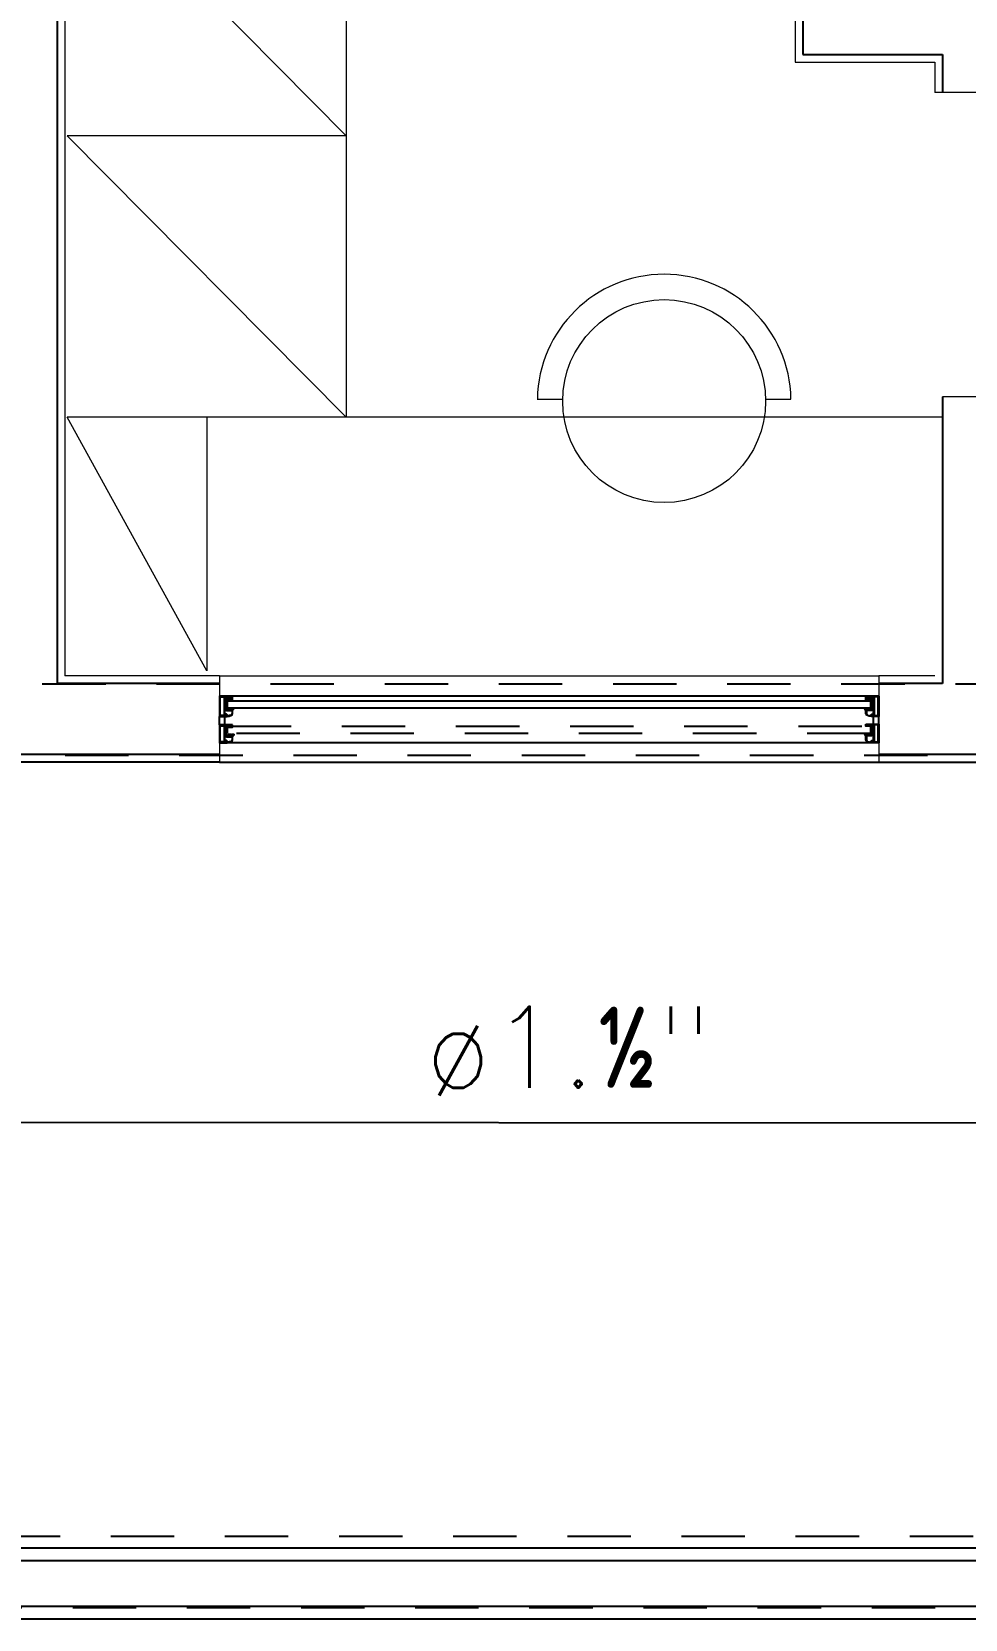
# Model space of a CAD drawing. Header units: millimetres. Extents: x 188.6 to 263.2, y 40.1 to 120.1.
# Drawn here: x 218.919 to 220.759, y 107.464 to 110.594 of the extents above; entities that cross this region are included whole.
import ezdxf

# ---------------------------------------------------------------- set-up
doc = ezdxf.new("R2010")
doc.units = ezdxf.units.MM
doc.linetypes.add('_XREF_APTOS 1003 E 1004$0$HIDDEN', pattern=[0.375, 0.25, -0.125])
doc.linetypes.add('HIDDEN2', pattern=[0.1875, 0.125, -0.0625])
for name, color, linetype in [('_XREF_APTOS 1003 E 1004$0$A-MC-ALVENARIA', 7, 'Continuous'), ('_XREF_APTOS 1003 E 1004$0$V-MC-VISTA1', 8, 'Continuous'), ('_XREF_APTOS 1003 E 1004$0$V-MC-VISTA2', 1, 'Continuous'), ('ARQ', 8, 'Continuous'), ('ESTR-VIGAS', 11, 'HIDDEN2'), ('ESTRUTURA', 7, 'Continuous'), ('SPK-TEXTO', 7, 'Continuous'), ('SPK-TUBO-TETO', 12, 'Continuous')]:
    doc.layers.add(name, color=color, linetype=linetype)
doc.layers.add('_XREF_APTOS 1003 E 1004$0$L-MC-LAYOUT', color=252, linetype='Continuous', lineweight=5)
doc.layers.add('_XREF_APTOS 1003 E 1004$0$R-MC-REBOCO', color=1, linetype='Continuous', lineweight=5)
doc.styles.add('60-75', font='romans.shx', dxfattribs={"height": 0.12})

# ---------------------------------------------------------------- blocks, each defined once
blk = doc.blocks.new('_XREF_APTOS 1003 E 1004$0$A$C09674F7B')
at = {"layer": 'ARQ'}
h = blk.add_hatch(dxfattribs=at)
h.set_pattern_fill('ANSI31', color=252, scale=0.0003, style=0)
h.set_pattern_definition([(45, (135.7119826, -159.238119), (-0.000673519209, 0.000673519209), [])])
h.paths.add_polyline_path([(0.0148, 0.0907), (0.0258, 0.0907), (0.0258, 0.0824), (0.0166, 0.0824), (0.0148, 0.0824)])
h = blk.add_hatch(dxfattribs=at)
h.set_pattern_fill('ANSI31', color=252, scale=0.0003, style=0)
h.set_pattern_definition([(45, (136.97132, -159.2343163), (-0.000673519209, 0.000673519209), [])])
h.paths.add_polyline_path([(1.2852, 0.0824), (1.2852, 0.0907), (1.2742, 0.0907), (1.2742, 0.0824)])
h = blk.add_hatch(dxfattribs=at)
h.set_pattern_fill('ANSI31', color=252, scale=0.0003, style=0)
h.set_pattern_definition([(45, (135.7119848, -159.3025696), (-0.000673519209, 0.000673519209), [])])
h.paths.add_polyline_path([(0.0148, 0.0324), (0.0148, 0.0357), (0.0258, 0.0357), (0.0258, 0.0324), (0.0245, 0.0324)])
h = blk.add_hatch(dxfattribs=at)
h.set_pattern_fill('ANSI31', color=252, scale=0.0003, style=0)
h.set_pattern_definition([(45, (136.9713171, -159.30447675), (-0.000673519209, 0.000673519209), [])])
h.paths.add_polyline_path([(1.2742, 0.0305), (1.2742, 0.0338), (1.2852, 0.0338), (1.2852, 0.0305), (1.2838, 0.0305)])
at = {"layer": 'ARQ', "color": 8}
for p, q in [((0, 0), (0, 0.0919)), ((0.0258, 0.0919), (1.2742, 0.0919)), ((0.0108, 0.0369), (0.0108, 0.0519)), ((1.2892, 0.035), (1.2892, 0.0519)), ((1.3, 0.035), (1.3, 0.0519)), ((0.0144, 0), (1.289, 0))]:
    blk.add_line(p, q, dxfattribs=at)
at = {"layer": 'ARQ'}
blk.add_line((0.0108, 0), (0.0108, 0.0353), dxfattribs=at)
for points in [[(0.0258, 0.0919), (0, 0.0919), (0, 0.0519), (0.0144, 0.0519, 0.446841), (0.0148, 0.0523), (0.0148, 0.0526, 0.480957), (0.0143, 0.0531), (0.0138, 0.0531), (0.0138, 0.0547, 0.329606), (0.0135, 0.0551), (0.0133, 0.0552), (0.0129, 0.0552), (0.0127, 0.0549), (0.0127, 0.0535, -0.409991), (0.0123, 0.0531), (0.0112, 0.0531, -0.414214), (0.0108, 0.0535), (0.0108, 0.0903, -0.414214), (0.0112, 0.0907), (0.0123, 0.0907, -0.414214), (0.0127, 0.0903), (0.0127, 0.0833, 0.414214), (0.0131, 0.0829), (0.0134, 0.0829, 0.414214), (0.0138, 0.0833), (0.0138, 0.0903, -0.414214), (0.0142, 0.0907), (0.0258, 0.0907), (0.0258, 0.0919)], [(1.2742, 0.0919), (1.3, 0.0919), (1.3, 0.0519), (1.2856, 0.0519, -0.446841), (1.2852, 0.0523), (1.2852, 0.0526, -0.480957), (1.2857, 0.0531), (1.2862, 0.0531), (1.2862, 0.0547, -0.329606), (1.2865, 0.0551), (1.2867, 0.0552), (1.2871, 0.0552), (1.2873, 0.0549), (1.2873, 0.0535, 0.409991), (1.2877, 0.0531), (1.2888, 0.0531, 0.414214), (1.2892, 0.0535), (1.2892, 0.0903, 0.414214), (1.2888, 0.0907), (1.2877, 0.0907, 0.414214), (1.2873, 0.0903), (1.2873, 0.0833, -0.414214), (1.2869, 0.0829), (1.2866, 0.0829, -0.414214), (1.2862, 0.0833), (1.2862, 0.0903, 0.414214), (1.2858, 0.0907), (1.2742, 0.0907), (1.2742, 0.0919)], [(0.0258, 0.0369), (0, 0.0369), (0, 0), (0.0144, 0, 0.446841), (0.0148, 0.0004), (0.0148, 0.0007, 0.480957), (0.0143, 0.0012), (0.0138, 0.0012), (0.0138, 0.0028, 0.329606), (0.0135, 0.0032), (0.0133, 0.0033), (0.0129, 0.0033), (0.0127, 0.0029), (0.0127, 0.0016, -0.409991), (0.0123, 0.0012), (0.0112, 0.0012, -0.414214), (0.0108, 0.0016), (0.0108, 0.0353, -0.414214), (0.0112, 0.0357), (0.0123, 0.0357, -0.414214), (0.0127, 0.0353), (0.0127, 0.0333, 0.414214), (0.0131, 0.0329), (0.0134, 0.0329, 0.414214), (0.0138, 0.0333), (0.0138, 0.0353, -0.414214), (0.0142, 0.0357), (0.0258, 0.0357), (0.0258, 0.0369)], [(1.2742, 0.035), (1.3, 0.035), (1.3, 0), (1.2856, 0, -0.446841), (1.2852, 0.0004), (1.2852, 0.0007, -0.480957), (1.2857, 0.0012), (1.2862, 0.0012), (1.2862, 0.0028, -0.329606), (1.2865, 0.0032), (1.2867, 0.0033), (1.2871, 0.0033), (1.2873, 0.0029), (1.2873, 0.0016, 0.409991), (1.2877, 0.0012), (1.2888, 0.0012, 0.414214), (1.2892, 0.0016), (1.2892, 0.0334, 0.414214), (1.2888, 0.0338), (1.2877, 0.0338, 0.414214), (1.2873, 0.0334), (1.2873, 0.0313, -0.414214), (1.2869, 0.0309), (1.2866, 0.0309, -0.414214), (1.2862, 0.0313), (1.2862, 0.0334, 0.414214), (1.2858, 0.0338), (1.2742, 0.0338), (1.2742, 0.035)]]:
    blk.add_lwpolyline(points, format="xyb", dxfattribs=at)
for points in [[(0.0011, 0.0907), (0.0097, 0.0907), (0.0097, 0.0532), (0.0011, 0.0532), (0.0011, 0.0907)], [(0.0014, 0.0904), (0.0094, 0.0904), (0.0094, 0.0535), (0.0014, 0.0535)], [(0.0258, 0.0907), (0.0148, 0.0907), (0.0148, 0.0824), (0.0258, 0.0824)], [(0.0166, 0.0684), (1.2838, 0.0684), (1.2838, 0.0824), (0.0166, 0.0824)], [(1.2742, 0.0907), (1.2852, 0.0907), (1.2852, 0.0824), (1.2742, 0.0824)], [(1.2989, 0.0907), (1.2903, 0.0907), (1.2903, 0.0532), (1.2989, 0.0532), (1.2989, 0.0907)], [(1.2986, 0.0904), (1.2906, 0.0904), (1.2906, 0.0535), (1.2986, 0.0535)], [(0.0011, 0.0357), (0.0097, 0.0357), (0.0097, 0.0013), (0.0011, 0.0013), (0.0011, 0.0357)], [(0.0014, 0.0354), (0.0094, 0.0354), (0.0094, 0.0016), (0.0014, 0.0016)], [(0.0258, 0.0357), (0.0148, 0.0357), (0.0148, 0.0324), (0.0258, 0.0324)], [(1.2742, 0.0338), (1.2852, 0.0338), (1.2852, 0.0305), (1.2742, 0.0305)], [(1.2989, 0.0338), (1.2903, 0.0338), (1.2903, 0.0013), (1.2989, 0.0013), (1.2989, 0.0338)], [(1.2986, 0.0335), (1.2906, 0.0335), (1.2906, 0.0016), (1.2986, 0.0016)]]:
    blk.add_lwpolyline(points, close=True, dxfattribs=at)
for points in [[(0.0258, 0.0581), (0.0258, 0.0654), (0.0257, 0.0656), (0.0254, 0.0658), (0.0252, 0.0658), (0.0249, 0.0656), (0.0248, 0.0654), (0.0248, 0.0648), (0.0148, 0.0648), (0.0141, 0.065), (0.0138, 0.0658), (0.0138, 0.0818), (0.0135, 0.0825), (0.0124, 0.0829), (0.0122, 0.0834), (0.0125, 0.0835), (0.0126, 0.0838), (0.0124, 0.0892), (0.012, 0.0894), (0.0117, 0.0894), (0.0113, 0.0892), (0.0112, 0.0839), (0.0112, 0.0834), (0.0117, 0.0822), (0.0128, 0.0818), (0.0128, 0.0658), (0.0134, 0.0643), (0.0148, 0.0638), (0.0244, 0.0638), (0.0247, 0.0636), (0.0248, 0.0634), (0.0248, 0.0581), (0.0241, 0.0558), (0.0224, 0.0544), (0.0193, 0.0534), (0.0162, 0.0529), (0.0159, 0.053), (0.0158, 0.0533), (0.0158, 0.0539), (0.0155, 0.0548), (0.0148, 0.0556), (0.0139, 0.0561), (0.0136, 0.0562), (0.0134, 0.0563), (0.0116, 0.0563), (0.0113, 0.0561), (0.0112, 0.0557), (0.0114, 0.0554), (0.0122, 0.055), (0.0124, 0.055), (0.0126, 0.055), (0.013, 0.0553), (0.0134, 0.0553), (0.0142, 0.0548), (0.0144, 0.0545), (0.0144, 0.0542), (0.0138, 0.0539), (0.0138, 0.0536), (0.0139, 0.0534), (0.0142, 0.0533), (0.0148, 0.0533), (0.0148, 0.0523), (0.0149, 0.052), (0.0152, 0.0519), (0.0191, 0.0523), (0.0228, 0.0535), (0.025, 0.0553), (0.0258, 0.0581)], [(0.0184, 0.0673), (0.019, 0.0675), (0.0197, 0.0676), (0.0199, 0.0677), (0.02, 0.068), (0.0198, 0.0683), (0.0189, 0.0683), (0.0179, 0.068), (0.017, 0.0674), (0.0169, 0.0672), (0.0169, 0.067), (0.0172, 0.0664), (0.0179, 0.0662), (0.021, 0.0662), (0.0211, 0.0661), (0.0212, 0.066), (0.0212, 0.0659), (0.0212, 0.0658), (0.0214, 0.0657), (0.0242, 0.0657), (0.0243, 0.0658), (0.0244, 0.0659), (0.0244, 0.066), (0.0244, 0.0661), (0.0246, 0.0662), (0.0256, 0.0662), (0.0258, 0.0662), (0.0258, 0.066), (0.0258, 0.0646), (0.0259, 0.0643), (0.0262, 0.0642), (0.0264, 0.0643), (0.0266, 0.0645), (0.0271, 0.0664), (0.0277, 0.0672), (0.0289, 0.0676), (0.029, 0.0678), (0.029, 0.0682), (0.0288, 0.0683), (0.0276, 0.0683), (0.0269, 0.0681), (0.0263, 0.0674), (0.0263, 0.0674), (0.0261, 0.0673), (0.0248, 0.0673), (0.0255, 0.0675), (0.0261, 0.0676), (0.0264, 0.0677), (0.0265, 0.068), (0.0265, 0.0682), (0.0264, 0.0683), (0.0253, 0.0683), (0.0243, 0.0679), (0.0235, 0.0674), (0.0234, 0.0673), (0.0232, 0.0673), (0.0214, 0.0673), (0.0221, 0.0675), (0.0228, 0.0676), (0.0231, 0.0677), (0.0232, 0.068), (0.0231, 0.0683), (0.0219, 0.0683), (0.0209, 0.068), (0.0201, 0.0674), (0.02, 0.0673), (0.0198, 0.0673), (0.0184, 0.0673)], [(1.2816, 0.0673), (1.281, 0.0675), (1.2803, 0.0676), (1.2801, 0.0677), (1.28, 0.068), (1.2802, 0.0683), (1.2811, 0.0683), (1.2821, 0.068), (1.283, 0.0674), (1.2831, 0.0672), (1.2831, 0.067), (1.2828, 0.0664), (1.2822, 0.0662), (1.2791, 0.0662), (1.2789, 0.0661), (1.2789, 0.066), (1.2789, 0.0659), (1.2788, 0.0658), (1.2787, 0.0657), (1.2759, 0.0657), (1.2757, 0.0658), (1.2757, 0.0659), (1.2757, 0.066), (1.2756, 0.0661), (1.2755, 0.0662), (1.2744, 0.0662), (1.2743, 0.0662), (1.2742, 0.066), (1.2742, 0.0646), (1.2741, 0.0643), (1.2738, 0.0642), (1.2736, 0.0643), (1.2734, 0.0645), (1.2729, 0.0664), (1.2723, 0.0672), (1.2711, 0.0676), (1.271, 0.0678), (1.271, 0.0682), (1.2713, 0.0683), (1.2724, 0.0683), (1.2731, 0.0681), (1.2737, 0.0674), (1.2738, 0.0674), (1.274, 0.0673), (1.2752, 0.0673), (1.2746, 0.0675), (1.2739, 0.0676), (1.2736, 0.0677), (1.2735, 0.068), (1.2735, 0.0682), (1.2736, 0.0683), (1.2747, 0.0683), (1.2757, 0.0679), (1.2765, 0.0674), (1.2767, 0.0673), (1.2768, 0.0673), (1.2786, 0.0673), (1.2779, 0.0675), (1.2773, 0.0676), (1.2769, 0.0677), (1.2768, 0.068), (1.2769, 0.0683), (1.2781, 0.0683), (1.2791, 0.068), (1.2799, 0.0674), (1.2801, 0.0673), (1.2802, 0.0673), (1.2816, 0.0673)], [(1.2742, 0.0581), (1.2742, 0.0654), (1.2743, 0.0656), (1.2746, 0.0658), (1.2748, 0.0658), (1.2751, 0.0656), (1.2752, 0.0654), (1.2752, 0.0648), (1.2852, 0.0648), (1.2859, 0.065), (1.2862, 0.0658), (1.2862, 0.0818), (1.2865, 0.0825), (1.2877, 0.0829), (1.2878, 0.0834), (1.2875, 0.0835), (1.2874, 0.0838), (1.2876, 0.0892), (1.288, 0.0894), (1.2883, 0.0894), (1.2887, 0.0892), (1.2888, 0.0839), (1.2888, 0.0834), (1.2884, 0.0822), (1.2872, 0.0818), (1.2872, 0.0658), (1.2866, 0.0643), (1.2852, 0.0638), (1.2756, 0.0638), (1.2754, 0.0636), (1.2752, 0.0634), (1.2752, 0.0581), (1.2759, 0.0558), (1.2776, 0.0544), (1.2807, 0.0534), (1.2838, 0.0529), (1.2841, 0.053), (1.2842, 0.0533), (1.2842, 0.0539), (1.2845, 0.0548), (1.2852, 0.0556), (1.2861, 0.0561), (1.2864, 0.0562), (1.2866, 0.0563), (1.2884, 0.0563), (1.2887, 0.0561), (1.2888, 0.0557), (1.2886, 0.0554), (1.2878, 0.055), (1.2877, 0.055), (1.2875, 0.055), (1.287, 0.0553), (1.2866, 0.0553), (1.2858, 0.0548), (1.2856, 0.0545), (1.2857, 0.0542), (1.2862, 0.0539), (1.2862, 0.0536), (1.2861, 0.0534), (1.2858, 0.0533), (1.2852, 0.0533), (1.2852, 0.0523), (1.2851, 0.052), (1.2848, 0.0519), (1.281, 0.0523), (1.2772, 0.0535), (1.275, 0.0553), (1.2742, 0.0581)], [(0.0258, 0.0062), (0.0258, 0.0154), (0.0257, 0.0156), (0.0254, 0.0158), (0.0252, 0.0158), (0.0249, 0.0156), (0.0248, 0.0154), (0.0248, 0.0148), (0.0148, 0.0148), (0.0141, 0.015), (0.0138, 0.0158), (0.0138, 0.0318), (0.0135, 0.0325), (0.0124, 0.0329), (0.0122, 0.0334), (0.0125, 0.0335), (0.0126, 0.0338), (0.0124, 0.0342), (0.012, 0.0344), (0.0117, 0.0344), (0.0113, 0.0342), (0.0112, 0.0339), (0.0112, 0.0334), (0.0117, 0.0322), (0.0128, 0.0318), (0.0128, 0.0158), (0.0134, 0.0143), (0.0148, 0.0138), (0.0244, 0.0138), (0.0247, 0.0136), (0.0248, 0.0134), (0.0248, 0.0062), (0.0241, 0.0039), (0.0224, 0.0025), (0.0194, 0.0015), (0.0162, 0.001), (0.016, 0.0011), (0.0158, 0.0014), (0.0158, 0.002), (0.0155, 0.0029), (0.0148, 0.0037), (0.0139, 0.0042), (0.0136, 0.0043), (0.0134, 0.0043), (0.0116, 0.0043), (0.0113, 0.0042), (0.0112, 0.0038), (0.0114, 0.0035), (0.0122, 0.0031), (0.0124, 0.003), (0.0126, 0.0031), (0.013, 0.0033), (0.0134, 0.0033), (0.0142, 0.0029), (0.0144, 0.0026), (0.0144, 0.0023), (0.0138, 0.002), (0.0138, 0.0017), (0.0139, 0.0015), (0.0142, 0.0013), (0.0148, 0.0013), (0.0148, 0.0004), (0.0149, 0.0001), (0.0152, 0), (0.0191, 0.0004), (0.0228, 0.0016), (0.025, 0.0034), (0.0258, 0.0062)], [(1.2742, 0.0062), (1.2742, 0.0134), (1.2743, 0.0137), (1.2746, 0.0138), (1.2748, 0.0138), (1.2751, 0.0137), (1.2752, 0.0134), (1.2752, 0.0128), (1.2852, 0.0128), (1.2859, 0.0131), (1.2862, 0.0138), (1.2862, 0.0298), (1.2865, 0.0306), (1.2876, 0.031), (1.2878, 0.0314), (1.2875, 0.0316), (1.2874, 0.0319), (1.2876, 0.0323), (1.288, 0.0325), (1.2883, 0.0325), (1.2887, 0.0323), (1.2888, 0.032), (1.2888, 0.0314), (1.2884, 0.0303), (1.2872, 0.0298), (1.2872, 0.0138), (1.2866, 0.0124), (1.2852, 0.0118), (1.2756, 0.0118), (1.2754, 0.0117), (1.2752, 0.0114), (1.2752, 0.0062), (1.2759, 0.0039), (1.2776, 0.0025), (1.2807, 0.0015), (1.2838, 0.001), (1.2841, 0.0011), (1.2842, 0.0014), (1.2842, 0.002), (1.2845, 0.0029), (1.2852, 0.0037), (1.2861, 0.0042), (1.2864, 0.0043), (1.2866, 0.0043), (1.2884, 0.0043), (1.2887, 0.0042), (1.2888, 0.0038), (1.2886, 0.0035), (1.2878, 0.0031), (1.2877, 0.003), (1.2875, 0.0031), (1.287, 0.0033), (1.2866, 0.0033), (1.2858, 0.0029), (1.2856, 0.0026), (1.2857, 0.0023), (1.2862, 0.002), (1.2862, 0.0017), (1.2861, 0.0015), (1.2858, 0.0013), (1.2852, 0.0013), (1.2852, 0.0004), (1.2851, 0.0001), (1.2848, 0), (1.281, 0.0004), (1.2772, 0.0016), (1.275, 0.0034), (1.2742, 0.0062)], [(0.0184, 0.0173), (0.019, 0.0175), (0.0197, 0.0176), (0.0199, 0.0177), (0.02, 0.018), (0.0198, 0.0183), (0.0189, 0.0183), (0.0179, 0.018), (0.017, 0.0174), (0.0169, 0.0172), (0.0169, 0.017), (0.0172, 0.0164), (0.0179, 0.0162), (0.021, 0.0162), (0.0211, 0.0161), (0.0212, 0.016), (0.0212, 0.0159), (0.0212, 0.0158), (0.0214, 0.0157), (0.0242, 0.0157), (0.0243, 0.0158), (0.0244, 0.0159), (0.0244, 0.016), (0.0244, 0.0161), (0.0246, 0.0162), (0.0256, 0.0162), (0.0258, 0.0162), (0.0258, 0.016), (0.0258, 0.0146), (0.0259, 0.0143), (0.0262, 0.0142), (0.0264, 0.0143), (0.0266, 0.0145), (0.0271, 0.0164), (0.0277, 0.0172), (0.0289, 0.0176), (0.029, 0.0178), (0.029, 0.0182), (0.0288, 0.0183), (0.0276, 0.0183), (0.0269, 0.0181), (0.0263, 0.0174), (0.0263, 0.0174), (0.0261, 0.0173), (0.0248, 0.0173), (0.0255, 0.0175), (0.0261, 0.0176), (0.0264, 0.0177), (0.0265, 0.018), (0.0265, 0.0182), (0.0264, 0.0183), (0.0253, 0.0183), (0.0243, 0.0179), (0.0235, 0.0174), (0.0234, 0.0173), (0.0232, 0.0173), (0.0214, 0.0173), (0.0221, 0.0175), (0.0228, 0.0176), (0.0231, 0.0177), (0.0232, 0.018), (0.0231, 0.0183), (0.0219, 0.0183), (0.0209, 0.018), (0.0201, 0.0174), (0.02, 0.0173), (0.0198, 0.0173), (0.0184, 0.0173)], [(1.2816, 0.0154), (1.281, 0.0156), (1.2803, 0.0157), (1.2801, 0.0158), (1.28, 0.0161), (1.2802, 0.0164), (1.2811, 0.0164), (1.2821, 0.0161), (1.283, 0.0155), (1.2831, 0.0153), (1.2831, 0.0151), (1.2828, 0.0145), (1.2821, 0.0143), (1.2791, 0.0143), (1.2789, 0.0142), (1.2789, 0.0141), (1.2789, 0.014), (1.2788, 0.0139), (1.2787, 0.0138), (1.2759, 0.0138), (1.2757, 0.0139), (1.2757, 0.014), (1.2757, 0.0141), (1.2756, 0.0142), (1.2755, 0.0143), (1.2744, 0.0143), (1.2743, 0.0142), (1.2742, 0.0141), (1.2742, 0.0127), (1.2741, 0.0124), (1.2738, 0.0123), (1.2736, 0.0124), (1.2734, 0.0126), (1.2729, 0.0145), (1.2723, 0.0153), (1.2711, 0.0157), (1.271, 0.0159), (1.271, 0.0162), (1.2713, 0.0164), (1.2724, 0.0164), (1.2731, 0.0161), (1.2737, 0.0155), (1.2738, 0.0155), (1.274, 0.0154), (1.2752, 0.0154), (1.2746, 0.0156), (1.2739, 0.0157), (1.2736, 0.0158), (1.2735, 0.0161), (1.2735, 0.0163), (1.2736, 0.0164), (1.2747, 0.0164), (1.2757, 0.016), (1.2765, 0.0155), (1.2767, 0.0154), (1.2768, 0.0154), (1.2786, 0.0154), (1.2779, 0.0156), (1.2773, 0.0157), (1.2769, 0.0158), (1.2768, 0.0161), (1.2769, 0.0164), (1.2781, 0.0164), (1.2791, 0.0161), (1.2799, 0.0155), (1.2801, 0.0154), (1.2802, 0.0154), (1.2816, 0.0154)]]:
    blk.add_lwpolyline(points, dxfattribs=at)
at = {"layer": 'ARQ', "linetype": '_XREF_APTOS 1003 E 1004$0$HIDDEN', "ltscale": 0.5}
blk.add_lwpolyline([(0.0166, 0.0184), (1.2838, 0.0184), (1.2838, 0.0324), (0.0166, 0.0324)], close=True, dxfattribs=at)
blk = doc.blocks.new('A$C1BFF5DEF')
at = {"layer": '_XREF_APTOS 1003 E 1004$0$A-MC-ALVENARIA', "color": 8}
for p, q in [((20.0803, 3.975), (20.0803, 0.2549)), ((21.5503, 1.585), (21.5503, 1.495)), ((21.5503, 1.495), (21.8253, 1.495)), ((21.8253, 1.495), (21.8253, 1.42)), ((21.8253, 0.82), (21.8253, 0.2549)), ((20.4003, 0.2549), (20.0803, 0.2549)), ((21.8253, 0.2549), (21.7003, 0.2549)), ((20.4003, 0.1149), (19.9214, 0.1149)), ((22.655, 0.1149), (21.7003, 0.1149))]:
    blk.add_line(p, q, dxfattribs=at)
at = {"layer": '_XREF_APTOS 1003 E 1004$0$L-MC-LAYOUT', "color": 8}
for p, q in [((20.6503, 3.5548), (20.6503, 0.7798)), ((20.1003, 1.8898), (20.6503, 1.3348)), ((20.6503, 1.3348), (20.1003, 1.3348)), ((20.1003, 1.3348), (20.6503, 0.7798)), ((21.0269, 0.8157), (21.0769, 0.8157)), ((21.4769, 0.8157), (21.5269, 0.8157)), ((20.6503, 0.7801), (20.1003, 0.7801)), ((20.3753, 0.2798), (20.1003, 0.7801)), ((20.3753, 0.7801), (20.3753, 0.2798)), ((21.8253, 0.7798), (20.6503, 0.7798))]:
    blk.add_line(p, q, dxfattribs=at)
blk.add_circle((21.2769, 0.8117), 0.2, dxfattribs=at)
blk.add_arc((21.2769, 0.8117), 0.25, 0.9211, 179.0789, dxfattribs=at)
at = {"layer": '_XREF_APTOS 1003 E 1004$0$R-MC-REBOCO', "color": 8}
for p, q in [((20.0953, 3.975), (20.0953, 0.2699)), ((21.5353, 1.6), (21.5353, 1.48)), ((21.5353, 1.48), (21.8103, 1.48)), ((21.8103, 1.48), (21.8103, 1.42)), ((21.9403, 1.42), (21.8103, 1.42)), ((21.9403, 0.82), (21.8253, 0.82)), ((20.4003, 0.2699), (20.0953, 0.2699)), ((20.4003, 0.2699), (20.4003, 0.1)), ((20.4003, 0.2699), (21.7003, 0.2699)), ((21.8103, 0.2699), (21.7003, 0.2699)), ((21.7003, 0.2699), (21.7003, 0.1))]:
    blk.add_line(p, q, dxfattribs=at)
at = {"layer": '_XREF_APTOS 1003 E 1004$0$V-MC-VISTA2', "color": 8}
for p, q in [((21.7003, 0.23), (20.4003, 0.23)), ((20.4003, 0.1), (15.8353, 0.1)), ((20.4003, 0.1), (22.1957, 0.1))]:
    blk.add_line(p, q, dxfattribs=at)
at = {"layer": 'ARQ', "color": 8}
for p, q in [((35.705, -1.45), (17.2998, -1.45)), ((35.705, -1.475), (17.2998, -1.475)), ((35.705, -1.565), (17.2998, -1.565)), ((35.705, -1.59), (17.2998, -1.59))]:
    blk.add_line(p, q, dxfattribs=at)
at = {"layer": '_XREF_APTOS 1003 E 1004$0$V-MC-VISTA1', "color": 8, "xscale": -1}
blk.add_blockref('_XREF_APTOS 1003 E 1004$0$A$C09674F7B', (21.7003, 0.1381), dxfattribs=at)
blk = doc.blocks.new('COBERTURA_29-09-2016')
at = {"layer": 'ESTR-VIGAS'}
for points in [[(14.86, 1.68), (9.28, 1.68)], [(9.38, 1.54), (14.86, 1.54)], [(15.22, 0), (10.45, 0)], [(10.52, -0.14), (15.42, -0.14)]]:
    blk.add_lwpolyline(points, dxfattribs=at)

msp = doc.modelspace()

# ---------------------------------------------------------------- block references
at = {"layer": 'ARQ'}
msp.add_blockref('A$C1BFF5DEF', (198.8891, 109.0543), dxfattribs=at)

# ---------------------------------------------------------------- next in the draw order: linework, layer by layer
at = {"layer": 'SPK-TUBO-TETO'}
msp.add_lwpolyline([(233.8896, 108.4366), (198.4825, 108.4525)], dxfattribs=at)

# ---------------------------------------------------------------- next in the draw order: block references
at = {"layer": 'ESTRUTURA'}
msp.add_blockref('COBERTURA_29-09-2016', (206.6802, 107.6277), dxfattribs=at)

# ---------------------------------------------------------------- next in the draw order: texts
at = {"layer": 'SPK-TEXTO', "style": '60-75'}
msp.add_text('ø1.½"', height=0.16, dxfattribs=at).set_placement((219.6949, 108.5121))

doc.saveas('drawing.dxf')
